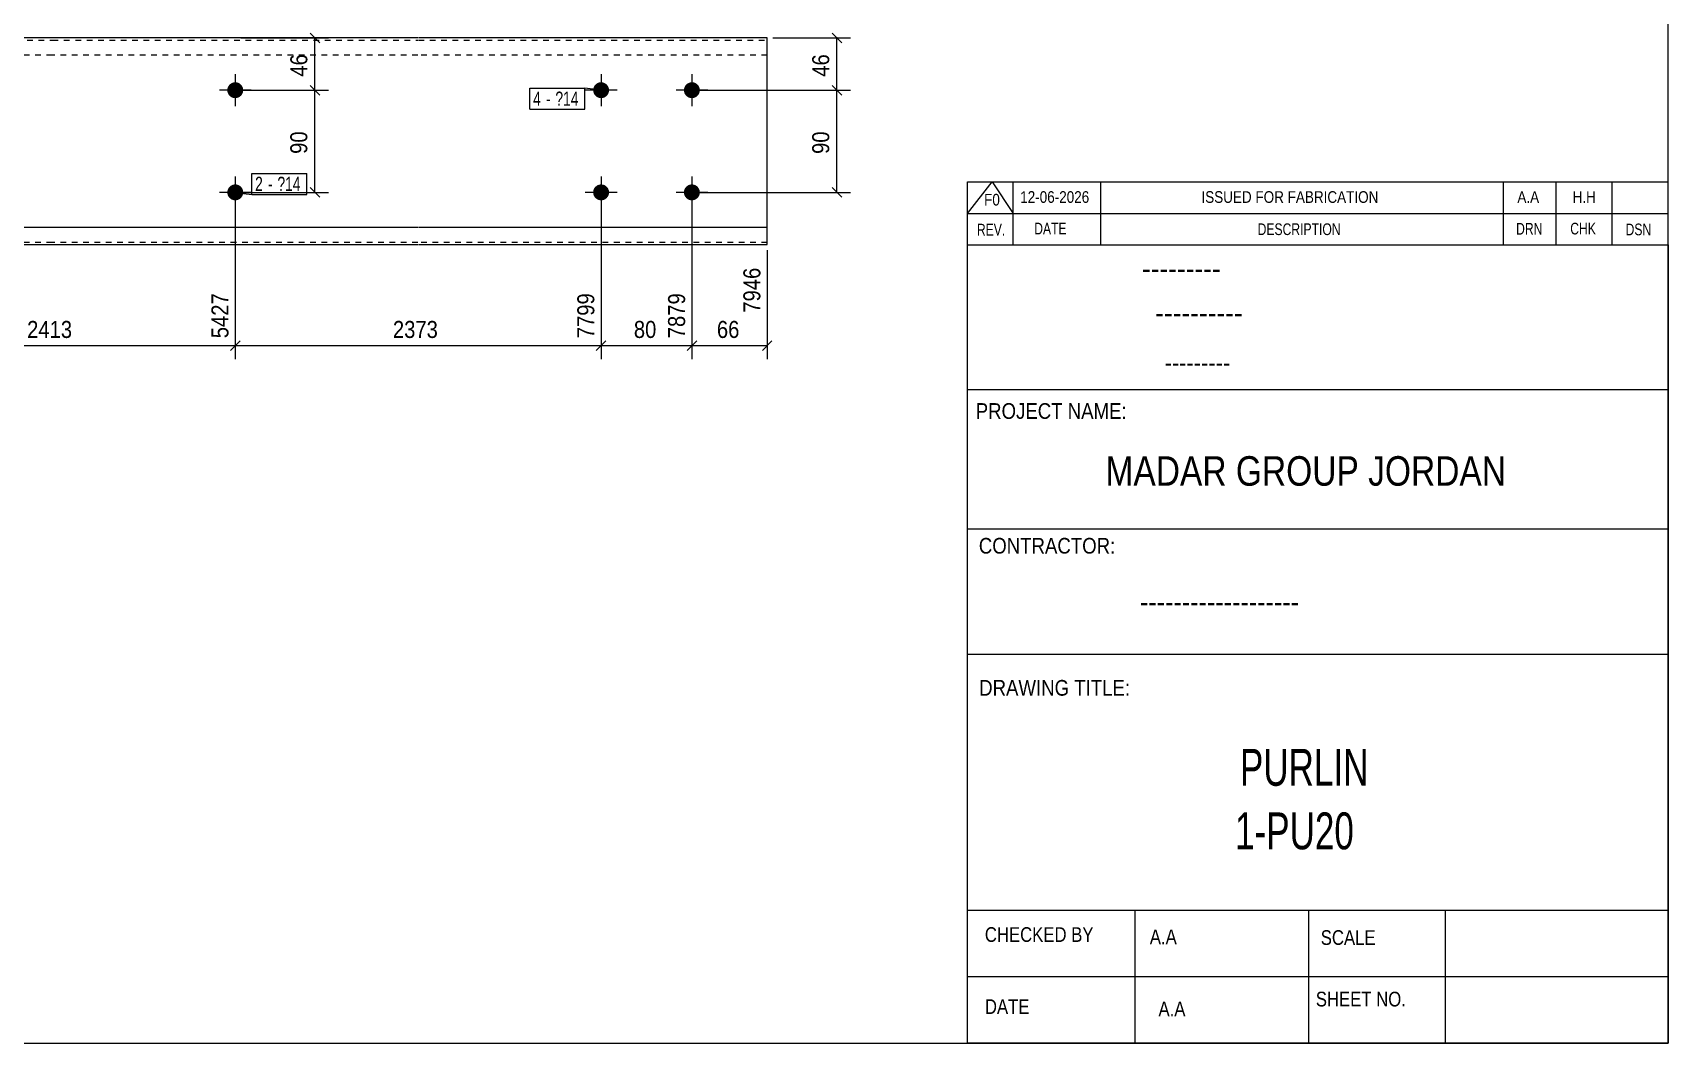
# Model space of a CAD drawing. Header units: millimetres. Extents: x 2 to 579, y 1 to 405.
# Drawn here: x 290.7 to 579, y 5 to 183 of the extents above; entities that cross this region are included whole.
import ezdxf

# ---------------------------------------------------------------- set-up
doc = ezdxf.new("R2010")
doc.units = ezdxf.units.MM
doc.linetypes.add('XKITLINE00', pattern=[0])
doc.linetypes.add('XKITLINE01', pattern=[4, 1, -1, 1, -1])
for name, color, linetype, lineweight in [('Bolt', 3, 'Continuous', 0), ('BoltMark', 7, 'Continuous', 0), ('Dimensions', 7, 'Continuous', 0), ('DrawingSheet', 5, 'Continuous', 0), ('OtherObjectType', 7, 'Continuous', 0), ('Part', 2, 'Continuous', 0)]:
    doc.layers.add(name, color=color, linetype=linetype, lineweight=lineweight)
doc.styles.add('@ARIAL_UNICODE_MS_BOLD', font='ARIAL.TTF')
doc.styles.add('ARIAL', font='ARIAL.TTF')
doc.styles.add('ARIAL_NARROW', font='ARIALN.TTF')
doc.styles.add('COMIC_SANS_MS_BOLD', font='COMICBD.TTF')
doc.styles.add('SWIS721_EX_BT', font='ARIAL.TTF')
doc.styles.add('SWISSE', font='ARIAL.TTF')

# ---------------------------------------------------------------- blocks, each defined once
blk = doc.blocks.new('*A1')
at = {"layer": 'Bolt'}
for points in [[(327.8, 172.88), (327.8, 172.84), (327.8, 172.81), (327.79, 172.77), (327.79, 172.74), (327.79, 172.7), (327.78, 172.67), (327.77, 172.64), (327.77, 172.6), (327.76, 172.57), (327.75, 172.54), (327.74, 172.5), (327.73, 172.47), (327.72, 172.44), (327.71, 172.41), (327.69, 172.37), (327.68, 172.34), (327.67, 172.31), (327.65, 172.28), (327.64, 172.25), (327.62, 172.22), (327.6, 172.19), (327.58, 172.16), (327.56, 172.13), (327.54, 172.1), (327.52, 172.08), (327.5, 172.05), (327.48, 172.02), (327.46, 172), (327.44, 171.97), (327.41, 171.94), (327.39, 171.92), (327.37, 171.9), (327.34, 171.87), (327.31, 171.85), (327.29, 171.83), (327.26, 171.81), (327.23, 171.79), (327.21, 171.77), (327.18, 171.75), (327.15, 171.73), (327.12, 171.71), (327.09, 171.69), (327.06, 171.68), (327.03, 171.66), (327, 171.64), (326.97, 171.63), (326.94, 171.62), (326.9, 171.6), (326.87, 171.59), (326.84, 171.58), (326.81, 171.57), (326.77, 171.56), (326.74, 171.55), (326.71, 171.54), (326.67, 171.54), (326.64, 171.53), (326.61, 171.53), (326.57, 171.52), (326.54, 171.52), (326.5, 171.51), (326.47, 171.51), (326.43, 171.51), (326.4, 171.51), (326.37, 171.51), (326.33, 171.51), (326.3, 171.51), (326.26, 171.52), (326.23, 171.52), (326.19, 171.53), (326.16, 171.53), (326.13, 171.54), (326.09, 171.54), (326.06, 171.55), (326.03, 171.56), (325.99, 171.57), (325.96, 171.58), (325.93, 171.59), (325.9, 171.6), (325.86, 171.62), (325.83, 171.63), (325.8, 171.64), (325.77, 171.66), (325.74, 171.68), (325.71, 171.69), (325.68, 171.71), (325.65, 171.73), (325.62, 171.75), (325.59, 171.77), (325.57, 171.79), (325.54, 171.81), (325.51, 171.83), (325.49, 171.85), (325.46, 171.87), (325.44, 171.9), (325.41, 171.92), (325.39, 171.94), (325.36, 171.97), (325.34, 172), (325.32, 172.02), (325.3, 172.05), (325.28, 172.08), (325.26, 172.1), (325.24, 172.13), (325.22, 172.16), (325.2, 172.19), (325.18, 172.22), (325.17, 172.25), (325.15, 172.28), (325.13, 172.31), (325.12, 172.34), (325.11, 172.37), (325.09, 172.41), (325.08, 172.44), (325.07, 172.47), (325.06, 172.5), (325.05, 172.54), (325.04, 172.57), (325.03, 172.6), (325.03, 172.64), (325.02, 172.67), (325.02, 172.7), (325.01, 172.74), (325.01, 172.77), (325, 172.81), (325, 172.84), (325, 172.88), (325, 172.91), (325, 172.94), (325, 172.98), (325, 173.01), (325.01, 173.05), (325.01, 173.08), (325.02, 173.12), (325.02, 173.15), (325.03, 173.18), (325.03, 173.22), (325.04, 173.25), (325.05, 173.28), (325.06, 173.32), (325.07, 173.35), (325.08, 173.38), (325.09, 173.41), (325.11, 173.45), (325.12, 173.48), (325.13, 173.51), (325.15, 173.54), (325.17, 173.57), (325.18, 173.6), (325.2, 173.63), (325.22, 173.66), (325.24, 173.69), (325.26, 173.72), (325.28, 173.74), (325.3, 173.77), (325.32, 173.8), (325.34, 173.82), (325.36, 173.85), (325.39, 173.88), (325.41, 173.9), (325.44, 173.92), (325.46, 173.95), (325.49, 173.97), (325.51, 173.99), (325.54, 174.01), (325.57, 174.03), (325.59, 174.05), (325.62, 174.07), (325.65, 174.09), (325.68, 174.11), (325.71, 174.13), (325.74, 174.15), (325.77, 174.16), (325.8, 174.18), (325.83, 174.19), (325.86, 174.2), (325.9, 174.22), (325.93, 174.23), (325.96, 174.24), (325.99, 174.25), (326.03, 174.26), (326.06, 174.27), (326.09, 174.28), (326.13, 174.28), (326.16, 174.29), (326.19, 174.3), (326.23, 174.3), (326.26, 174.3), (326.3, 174.31), (326.33, 174.31), (326.37, 174.31), (326.4, 174.31), (326.43, 174.31), (326.47, 174.31), (326.5, 174.31), (326.54, 174.3), (326.57, 174.3), (326.61, 174.3), (326.64, 174.29), (326.67, 174.28), (326.71, 174.28), (326.74, 174.27), (326.77, 174.26), (326.81, 174.25), (326.84, 174.24), (326.87, 174.23), (326.9, 174.22), (326.94, 174.2), (326.97, 174.19), (327, 174.18), (327.03, 174.16), (327.06, 174.15), (327.09, 174.13), (327.12, 174.11), (327.15, 174.09), (327.18, 174.07), (327.21, 174.05), (327.23, 174.03), (327.26, 174.01), (327.29, 173.99), (327.31, 173.97), (327.34, 173.95), (327.37, 173.92), (327.39, 173.9), (327.41, 173.88), (327.44, 173.85), (327.46, 173.82), (327.48, 173.8), (327.5, 173.77), (327.52, 173.74), (327.54, 173.72), (327.56, 173.69), (327.58, 173.66), (327.6, 173.63), (327.62, 173.6), (327.64, 173.57), (327.65, 173.54), (327.67, 173.51), (327.68, 173.48), (327.69, 173.45), (327.71, 173.41), (327.72, 173.38), (327.73, 173.35), (327.74, 173.32), (327.75, 173.28), (327.76, 173.25), (327.77, 173.22), (327.77, 173.18), (327.78, 173.15), (327.79, 173.12), (327.79, 173.08), (327.79, 173.05), (327.8, 173.01), (327.8, 172.98), (327.8, 172.94), (327.8, 172.91)], [(327.8, 154.88), (327.8, 154.84), (327.8, 154.81), (327.79, 154.77), (327.79, 154.74), (327.79, 154.7), (327.78, 154.67), (327.77, 154.64), (327.77, 154.6), (327.76, 154.57), (327.75, 154.54), (327.74, 154.5), (327.73, 154.47), (327.72, 154.44), (327.71, 154.41), (327.69, 154.37), (327.68, 154.34), (327.67, 154.31), (327.65, 154.28), (327.64, 154.25), (327.62, 154.22), (327.6, 154.19), (327.58, 154.16), (327.56, 154.13), (327.54, 154.1), (327.52, 154.08), (327.5, 154.05), (327.48, 154.02), (327.46, 154), (327.44, 153.97), (327.41, 153.94), (327.39, 153.92), (327.37, 153.9), (327.34, 153.87), (327.31, 153.85), (327.29, 153.83), (327.26, 153.81), (327.23, 153.79), (327.21, 153.77), (327.18, 153.75), (327.15, 153.73), (327.12, 153.71), (327.09, 153.69), (327.06, 153.68), (327.03, 153.66), (327, 153.64), (326.97, 153.63), (326.94, 153.62), (326.9, 153.6), (326.87, 153.59), (326.84, 153.58), (326.81, 153.57), (326.77, 153.56), (326.74, 153.55), (326.71, 153.54), (326.67, 153.54), (326.64, 153.53), (326.61, 153.53), (326.57, 153.52), (326.54, 153.52), (326.5, 153.51), (326.47, 153.51), (326.43, 153.51), (326.4, 153.51), (326.37, 153.51), (326.33, 153.51), (326.3, 153.51), (326.26, 153.52), (326.23, 153.52), (326.19, 153.53), (326.16, 153.53), (326.13, 153.54), (326.09, 153.54), (326.06, 153.55), (326.03, 153.56), (325.99, 153.57), (325.96, 153.58), (325.93, 153.59), (325.9, 153.6), (325.86, 153.62), (325.83, 153.63), (325.8, 153.64), (325.77, 153.66), (325.74, 153.68), (325.71, 153.69), (325.68, 153.71), (325.65, 153.73), (325.62, 153.75), (325.59, 153.77), (325.57, 153.79), (325.54, 153.81), (325.51, 153.83), (325.49, 153.85), (325.46, 153.87), (325.44, 153.9), (325.41, 153.92), (325.39, 153.94), (325.36, 153.97), (325.34, 154), (325.32, 154.02), (325.3, 154.05), (325.28, 154.08), (325.26, 154.1), (325.24, 154.13), (325.22, 154.16), (325.2, 154.19), (325.18, 154.22), (325.17, 154.25), (325.15, 154.28), (325.13, 154.31), (325.12, 154.34), (325.11, 154.37), (325.09, 154.41), (325.08, 154.44), (325.07, 154.47), (325.06, 154.5), (325.05, 154.54), (325.04, 154.57), (325.03, 154.6), (325.03, 154.64), (325.02, 154.67), (325.02, 154.7), (325.01, 154.74), (325.01, 154.77), (325, 154.81), (325, 154.84), (325, 154.88), (325, 154.91), (325, 154.94), (325, 154.98), (325, 155.01), (325.01, 155.05), (325.01, 155.08), (325.02, 155.12), (325.02, 155.15), (325.03, 155.18), (325.03, 155.22), (325.04, 155.25), (325.05, 155.28), (325.06, 155.32), (325.07, 155.35), (325.08, 155.38), (325.09, 155.41), (325.11, 155.45), (325.12, 155.48), (325.13, 155.51), (325.15, 155.54), (325.17, 155.57), (325.18, 155.6), (325.2, 155.63), (325.22, 155.66), (325.24, 155.69), (325.26, 155.72), (325.28, 155.74), (325.3, 155.77), (325.32, 155.8), (325.34, 155.82), (325.36, 155.85), (325.39, 155.88), (325.41, 155.9), (325.44, 155.92), (325.46, 155.95), (325.49, 155.97), (325.51, 155.99), (325.54, 156.01), (325.57, 156.03), (325.59, 156.05), (325.62, 156.07), (325.65, 156.09), (325.68, 156.11), (325.71, 156.13), (325.74, 156.15), (325.77, 156.16), (325.8, 156.18), (325.83, 156.19), (325.86, 156.2), (325.9, 156.22), (325.93, 156.23), (325.96, 156.24), (325.99, 156.25), (326.03, 156.26), (326.06, 156.27), (326.09, 156.28), (326.13, 156.28), (326.16, 156.29), (326.19, 156.3), (326.23, 156.3), (326.26, 156.3), (326.3, 156.31), (326.33, 156.31), (326.37, 156.31), (326.4, 156.31), (326.43, 156.31), (326.47, 156.31), (326.5, 156.31), (326.54, 156.3), (326.57, 156.3), (326.61, 156.3), (326.64, 156.29), (326.67, 156.28), (326.71, 156.28), (326.74, 156.27), (326.77, 156.26), (326.81, 156.25), (326.84, 156.24), (326.87, 156.23), (326.9, 156.22), (326.94, 156.2), (326.97, 156.19), (327, 156.18), (327.03, 156.16), (327.06, 156.15), (327.09, 156.13), (327.12, 156.11), (327.15, 156.09), (327.18, 156.07), (327.21, 156.05), (327.23, 156.03), (327.26, 156.01), (327.29, 155.99), (327.31, 155.97), (327.34, 155.95), (327.37, 155.92), (327.39, 155.9), (327.41, 155.88), (327.44, 155.85), (327.46, 155.82), (327.48, 155.8), (327.5, 155.77), (327.52, 155.74), (327.54, 155.72), (327.56, 155.69), (327.58, 155.66), (327.6, 155.63), (327.62, 155.6), (327.64, 155.57), (327.65, 155.54), (327.67, 155.51), (327.68, 155.48), (327.69, 155.45), (327.71, 155.41), (327.72, 155.38), (327.73, 155.35), (327.74, 155.32), (327.75, 155.28), (327.76, 155.25), (327.77, 155.22), (327.77, 155.18), (327.78, 155.15), (327.79, 155.12), (327.79, 155.08), (327.79, 155.05), (327.8, 155.01), (327.8, 154.98), (327.8, 154.94), (327.8, 154.91)]]:
    blk.add_hatch(color=3, dxfattribs=at).paths.add_polyline_path(points, flags=17)
at = {"layer": 'Bolt', "color": 3, "linetype": 'XKITLINE00', "lineweight": 0}
for p, q in [((326.4, 175.71), (326.4, 170.11)), ((329.2, 172.91), (323.6, 172.91)), ((326.4, 157.71), (326.4, 152.11)), ((329.2, 154.91), (323.6, 154.91))]:
    blk.add_line(p, q, dxfattribs=at)
blk = doc.blocks.new('*A3')
at = {"layer": 'Bolt'}
for points in [[(392.29, 172.88), (392.29, 172.84), (392.28, 172.81), (392.28, 172.77), (392.28, 172.74), (392.27, 172.7), (392.27, 172.67), (392.26, 172.64), (392.25, 172.6), (392.25, 172.57), (392.24, 172.54), (392.23, 172.5), (392.22, 172.47), (392.21, 172.44), (392.19, 172.41), (392.18, 172.37), (392.17, 172.34), (392.15, 172.31), (392.14, 172.28), (392.12, 172.25), (392.11, 172.22), (392.09, 172.19), (392.07, 172.16), (392.05, 172.13), (392.03, 172.1), (392.01, 172.08), (391.99, 172.05), (391.97, 172.02), (391.95, 172), (391.93, 171.97), (391.9, 171.94), (391.88, 171.92), (391.85, 171.9), (391.83, 171.87), (391.8, 171.85), (391.78, 171.83), (391.75, 171.81), (391.72, 171.79), (391.69, 171.77), (391.67, 171.75), (391.64, 171.73), (391.61, 171.71), (391.58, 171.69), (391.55, 171.68), (391.52, 171.66), (391.49, 171.64), (391.46, 171.63), (391.42, 171.62), (391.39, 171.6), (391.36, 171.59), (391.33, 171.58), (391.29, 171.57), (391.26, 171.56), (391.23, 171.55), (391.19, 171.54), (391.16, 171.54), (391.13, 171.53), (391.09, 171.53), (391.06, 171.52), (391.03, 171.52), (390.99, 171.51), (390.96, 171.51), (390.92, 171.51), (390.89, 171.51), (390.85, 171.51), (390.82, 171.51), (390.79, 171.51), (390.75, 171.52), (390.72, 171.52), (390.68, 171.53), (390.65, 171.53), (390.62, 171.54), (390.58, 171.54), (390.55, 171.55), (390.51, 171.56), (390.48, 171.57), (390.45, 171.58), (390.42, 171.59), (390.38, 171.6), (390.35, 171.62), (390.32, 171.63), (390.29, 171.64), (390.26, 171.66), (390.23, 171.68), (390.2, 171.69), (390.17, 171.71), (390.14, 171.73), (390.11, 171.75), (390.08, 171.77), (390.05, 171.79), (390.03, 171.81), (390, 171.83), (389.97, 171.85), (389.95, 171.87), (389.92, 171.9), (389.9, 171.92), (389.87, 171.94), (389.85, 171.97), (389.83, 172), (389.81, 172.02), (389.78, 172.05), (389.76, 172.08), (389.74, 172.1), (389.72, 172.13), (389.71, 172.16), (389.69, 172.19), (389.67, 172.22), (389.65, 172.25), (389.64, 172.28), (389.62, 172.31), (389.61, 172.34), (389.59, 172.37), (389.58, 172.41), (389.57, 172.44), (389.56, 172.47), (389.55, 172.5), (389.54, 172.54), (389.53, 172.57), (389.52, 172.6), (389.52, 172.64), (389.51, 172.67), (389.5, 172.7), (389.5, 172.74), (389.49, 172.77), (389.49, 172.81), (389.49, 172.84), (389.49, 172.88), (389.49, 172.91), (389.49, 172.94), (389.49, 172.98), (389.49, 173.01), (389.49, 173.05), (389.5, 173.08), (389.5, 173.12), (389.51, 173.15), (389.52, 173.18), (389.52, 173.22), (389.53, 173.25), (389.54, 173.28), (389.55, 173.32), (389.56, 173.35), (389.57, 173.38), (389.58, 173.41), (389.59, 173.45), (389.61, 173.48), (389.62, 173.51), (389.64, 173.54), (389.65, 173.57), (389.67, 173.6), (389.69, 173.63), (389.71, 173.66), (389.72, 173.69), (389.74, 173.72), (389.76, 173.74), (389.78, 173.77), (389.81, 173.8), (389.83, 173.82), (389.85, 173.85), (389.87, 173.88), (389.9, 173.9), (389.92, 173.92), (389.95, 173.95), (389.97, 173.97), (390, 173.99), (390.03, 174.01), (390.05, 174.03), (390.08, 174.05), (390.11, 174.07), (390.14, 174.09), (390.17, 174.11), (390.2, 174.13), (390.23, 174.14), (390.26, 174.16), (390.29, 174.18), (390.32, 174.19), (390.35, 174.2), (390.38, 174.22), (390.42, 174.23), (390.45, 174.24), (390.48, 174.25), (390.51, 174.26), (390.55, 174.27), (390.58, 174.28), (390.62, 174.28), (390.65, 174.29), (390.68, 174.29), (390.72, 174.3), (390.75, 174.3), (390.79, 174.31), (390.82, 174.31), (390.85, 174.31), (390.89, 174.31), (390.92, 174.31), (390.96, 174.31), (390.99, 174.31), (391.03, 174.3), (391.06, 174.3), (391.09, 174.29), (391.13, 174.29), (391.16, 174.28), (391.19, 174.28), (391.23, 174.27), (391.26, 174.26), (391.29, 174.25), (391.33, 174.24), (391.36, 174.23), (391.39, 174.22), (391.42, 174.2), (391.46, 174.19), (391.49, 174.18), (391.52, 174.16), (391.55, 174.14), (391.58, 174.13), (391.61, 174.11), (391.64, 174.09), (391.67, 174.07), (391.69, 174.05), (391.72, 174.03), (391.75, 174.01), (391.78, 173.99), (391.8, 173.97), (391.83, 173.95), (391.85, 173.92), (391.88, 173.9), (391.9, 173.88), (391.93, 173.85), (391.95, 173.82), (391.97, 173.8), (391.99, 173.77), (392.01, 173.74), (392.03, 173.72), (392.05, 173.69), (392.07, 173.66), (392.09, 173.63), (392.11, 173.6), (392.12, 173.57), (392.14, 173.54), (392.15, 173.51), (392.17, 173.48), (392.18, 173.45), (392.19, 173.41), (392.21, 173.38), (392.22, 173.35), (392.23, 173.32), (392.24, 173.28), (392.25, 173.25), (392.25, 173.22), (392.26, 173.18), (392.27, 173.15), (392.27, 173.12), (392.28, 173.08), (392.28, 173.05), (392.28, 173.01), (392.29, 172.98), (392.29, 172.94), (392.29, 172.91)], [(408.29, 172.88), (408.29, 172.84), (408.28, 172.81), (408.28, 172.77), (408.28, 172.74), (408.27, 172.7), (408.27, 172.67), (408.26, 172.64), (408.25, 172.6), (408.25, 172.57), (408.24, 172.54), (408.23, 172.5), (408.22, 172.47), (408.21, 172.44), (408.19, 172.41), (408.18, 172.37), (408.17, 172.34), (408.15, 172.31), (408.14, 172.28), (408.12, 172.25), (408.11, 172.22), (408.09, 172.19), (408.07, 172.16), (408.05, 172.13), (408.03, 172.1), (408.01, 172.08), (407.99, 172.05), (407.97, 172.02), (407.95, 172), (407.93, 171.97), (407.9, 171.94), (407.88, 171.92), (407.85, 171.9), (407.83, 171.87), (407.8, 171.85), (407.78, 171.83), (407.75, 171.81), (407.72, 171.79), (407.69, 171.77), (407.67, 171.75), (407.64, 171.73), (407.61, 171.71), (407.58, 171.69), (407.55, 171.68), (407.52, 171.66), (407.49, 171.64), (407.46, 171.63), (407.42, 171.62), (407.39, 171.6), (407.36, 171.59), (407.33, 171.58), (407.29, 171.57), (407.26, 171.56), (407.23, 171.55), (407.19, 171.54), (407.16, 171.54), (407.13, 171.53), (407.09, 171.53), (407.06, 171.52), (407.03, 171.52), (406.99, 171.51), (406.96, 171.51), (406.92, 171.51), (406.89, 171.51), (406.85, 171.51), (406.82, 171.51), (406.79, 171.51), (406.75, 171.52), (406.72, 171.52), (406.68, 171.53), (406.65, 171.53), (406.62, 171.54), (406.58, 171.54), (406.55, 171.55), (406.51, 171.56), (406.48, 171.57), (406.45, 171.58), (406.42, 171.59), (406.38, 171.6), (406.35, 171.62), (406.32, 171.63), (406.29, 171.64), (406.26, 171.66), (406.23, 171.68), (406.2, 171.69), (406.17, 171.71), (406.14, 171.73), (406.11, 171.75), (406.08, 171.77), (406.05, 171.79), (406.03, 171.81), (406, 171.83), (405.97, 171.85), (405.95, 171.87), (405.92, 171.9), (405.9, 171.92), (405.87, 171.94), (405.85, 171.97), (405.83, 172), (405.81, 172.02), (405.78, 172.05), (405.76, 172.08), (405.74, 172.1), (405.72, 172.13), (405.71, 172.16), (405.69, 172.19), (405.67, 172.22), (405.65, 172.25), (405.64, 172.28), (405.62, 172.31), (405.61, 172.34), (405.59, 172.37), (405.58, 172.41), (405.57, 172.44), (405.56, 172.47), (405.55, 172.5), (405.54, 172.54), (405.53, 172.57), (405.52, 172.6), (405.52, 172.64), (405.51, 172.67), (405.5, 172.7), (405.5, 172.74), (405.49, 172.77), (405.49, 172.81), (405.49, 172.84), (405.49, 172.88), (405.49, 172.91), (405.49, 172.94), (405.49, 172.98), (405.49, 173.01), (405.49, 173.05), (405.5, 173.08), (405.5, 173.12), (405.51, 173.15), (405.52, 173.18), (405.52, 173.22), (405.53, 173.25), (405.54, 173.28), (405.55, 173.32), (405.56, 173.35), (405.57, 173.38), (405.58, 173.41), (405.59, 173.45), (405.61, 173.48), (405.62, 173.51), (405.64, 173.54), (405.65, 173.57), (405.67, 173.6), (405.69, 173.63), (405.71, 173.66), (405.72, 173.69), (405.74, 173.72), (405.76, 173.74), (405.78, 173.77), (405.81, 173.8), (405.83, 173.82), (405.85, 173.85), (405.87, 173.88), (405.9, 173.9), (405.92, 173.92), (405.95, 173.95), (405.97, 173.97), (406, 173.99), (406.03, 174.01), (406.05, 174.03), (406.08, 174.05), (406.11, 174.07), (406.14, 174.09), (406.17, 174.11), (406.2, 174.13), (406.23, 174.14), (406.26, 174.16), (406.29, 174.18), (406.32, 174.19), (406.35, 174.2), (406.38, 174.22), (406.42, 174.23), (406.45, 174.24), (406.48, 174.25), (406.51, 174.26), (406.55, 174.27), (406.58, 174.28), (406.62, 174.28), (406.65, 174.29), (406.68, 174.29), (406.72, 174.3), (406.75, 174.3), (406.79, 174.31), (406.82, 174.31), (406.85, 174.31), (406.89, 174.31), (406.92, 174.31), (406.96, 174.31), (406.99, 174.31), (407.03, 174.3), (407.06, 174.3), (407.09, 174.29), (407.13, 174.29), (407.16, 174.28), (407.19, 174.28), (407.23, 174.27), (407.26, 174.26), (407.29, 174.25), (407.33, 174.24), (407.36, 174.23), (407.39, 174.22), (407.42, 174.2), (407.46, 174.19), (407.49, 174.18), (407.52, 174.16), (407.55, 174.14), (407.58, 174.13), (407.61, 174.11), (407.64, 174.09), (407.67, 174.07), (407.69, 174.05), (407.72, 174.03), (407.75, 174.01), (407.78, 173.99), (407.8, 173.97), (407.83, 173.95), (407.85, 173.92), (407.88, 173.9), (407.9, 173.88), (407.93, 173.85), (407.95, 173.82), (407.97, 173.8), (407.99, 173.77), (408.01, 173.74), (408.03, 173.72), (408.05, 173.69), (408.07, 173.66), (408.09, 173.63), (408.11, 173.6), (408.12, 173.57), (408.14, 173.54), (408.15, 173.51), (408.17, 173.48), (408.18, 173.45), (408.19, 173.41), (408.21, 173.38), (408.22, 173.35), (408.23, 173.32), (408.24, 173.28), (408.25, 173.25), (408.25, 173.22), (408.26, 173.18), (408.27, 173.15), (408.27, 173.12), (408.28, 173.08), (408.28, 173.05), (408.28, 173.01), (408.29, 172.98), (408.29, 172.94), (408.29, 172.91)], [(392.29, 154.88), (392.29, 154.84), (392.28, 154.81), (392.28, 154.77), (392.28, 154.74), (392.27, 154.7), (392.27, 154.67), (392.26, 154.64), (392.25, 154.6), (392.25, 154.57), (392.24, 154.54), (392.23, 154.5), (392.22, 154.47), (392.21, 154.44), (392.19, 154.41), (392.18, 154.37), (392.17, 154.34), (392.15, 154.31), (392.14, 154.28), (392.12, 154.25), (392.11, 154.22), (392.09, 154.19), (392.07, 154.16), (392.05, 154.13), (392.03, 154.1), (392.01, 154.08), (391.99, 154.05), (391.97, 154.02), (391.95, 154), (391.93, 153.97), (391.9, 153.94), (391.88, 153.92), (391.85, 153.9), (391.83, 153.87), (391.8, 153.85), (391.78, 153.83), (391.75, 153.81), (391.72, 153.79), (391.69, 153.77), (391.67, 153.75), (391.64, 153.73), (391.61, 153.71), (391.58, 153.69), (391.55, 153.68), (391.52, 153.66), (391.49, 153.64), (391.46, 153.63), (391.42, 153.62), (391.39, 153.6), (391.36, 153.59), (391.33, 153.58), (391.29, 153.57), (391.26, 153.56), (391.23, 153.55), (391.19, 153.54), (391.16, 153.54), (391.13, 153.53), (391.09, 153.53), (391.06, 153.52), (391.03, 153.52), (390.99, 153.51), (390.96, 153.51), (390.92, 153.51), (390.89, 153.51), (390.85, 153.51), (390.82, 153.51), (390.79, 153.51), (390.75, 153.52), (390.72, 153.52), (390.68, 153.53), (390.65, 153.53), (390.62, 153.54), (390.58, 153.54), (390.55, 153.55), (390.51, 153.56), (390.48, 153.57), (390.45, 153.58), (390.42, 153.59), (390.38, 153.6), (390.35, 153.62), (390.32, 153.63), (390.29, 153.64), (390.26, 153.66), (390.23, 153.68), (390.2, 153.69), (390.17, 153.71), (390.14, 153.73), (390.11, 153.75), (390.08, 153.77), (390.05, 153.79), (390.03, 153.81), (390, 153.83), (389.97, 153.85), (389.95, 153.87), (389.92, 153.9), (389.9, 153.92), (389.87, 153.94), (389.85, 153.97), (389.83, 154), (389.81, 154.02), (389.78, 154.05), (389.76, 154.08), (389.74, 154.1), (389.72, 154.13), (389.71, 154.16), (389.69, 154.19), (389.67, 154.22), (389.65, 154.25), (389.64, 154.28), (389.62, 154.31), (389.61, 154.34), (389.59, 154.37), (389.58, 154.41), (389.57, 154.44), (389.56, 154.47), (389.55, 154.5), (389.54, 154.54), (389.53, 154.57), (389.52, 154.6), (389.52, 154.64), (389.51, 154.67), (389.5, 154.7), (389.5, 154.74), (389.49, 154.77), (389.49, 154.81), (389.49, 154.84), (389.49, 154.88), (389.49, 154.91), (389.49, 154.94), (389.49, 154.98), (389.49, 155.01), (389.49, 155.05), (389.5, 155.08), (389.5, 155.12), (389.51, 155.15), (389.52, 155.18), (389.52, 155.22), (389.53, 155.25), (389.54, 155.28), (389.55, 155.32), (389.56, 155.35), (389.57, 155.38), (389.58, 155.41), (389.59, 155.45), (389.61, 155.48), (389.62, 155.51), (389.64, 155.54), (389.65, 155.57), (389.67, 155.6), (389.69, 155.63), (389.71, 155.66), (389.72, 155.69), (389.74, 155.72), (389.76, 155.74), (389.78, 155.77), (389.81, 155.8), (389.83, 155.82), (389.85, 155.85), (389.87, 155.88), (389.9, 155.9), (389.92, 155.92), (389.95, 155.95), (389.97, 155.97), (390, 155.99), (390.03, 156.01), (390.05, 156.03), (390.08, 156.05), (390.11, 156.07), (390.14, 156.09), (390.17, 156.11), (390.2, 156.13), (390.23, 156.14), (390.26, 156.16), (390.29, 156.18), (390.32, 156.19), (390.35, 156.2), (390.38, 156.22), (390.42, 156.23), (390.45, 156.24), (390.48, 156.25), (390.51, 156.26), (390.55, 156.27), (390.58, 156.28), (390.62, 156.28), (390.65, 156.29), (390.68, 156.29), (390.72, 156.3), (390.75, 156.3), (390.79, 156.31), (390.82, 156.31), (390.85, 156.31), (390.89, 156.31), (390.92, 156.31), (390.96, 156.31), (390.99, 156.31), (391.03, 156.3), (391.06, 156.3), (391.09, 156.29), (391.13, 156.29), (391.16, 156.28), (391.19, 156.28), (391.23, 156.27), (391.26, 156.26), (391.29, 156.25), (391.33, 156.24), (391.36, 156.23), (391.39, 156.22), (391.42, 156.2), (391.46, 156.19), (391.49, 156.18), (391.52, 156.16), (391.55, 156.14), (391.58, 156.13), (391.61, 156.11), (391.64, 156.09), (391.67, 156.07), (391.69, 156.05), (391.72, 156.03), (391.75, 156.01), (391.78, 155.99), (391.8, 155.97), (391.83, 155.95), (391.85, 155.92), (391.88, 155.9), (391.9, 155.88), (391.93, 155.85), (391.95, 155.82), (391.97, 155.8), (391.99, 155.77), (392.01, 155.74), (392.03, 155.72), (392.05, 155.69), (392.07, 155.66), (392.09, 155.63), (392.11, 155.6), (392.12, 155.57), (392.14, 155.54), (392.15, 155.51), (392.17, 155.48), (392.18, 155.45), (392.19, 155.41), (392.21, 155.38), (392.22, 155.35), (392.23, 155.32), (392.24, 155.28), (392.25, 155.25), (392.25, 155.22), (392.26, 155.18), (392.27, 155.15), (392.27, 155.12), (392.28, 155.08), (392.28, 155.05), (392.28, 155.01), (392.29, 154.98), (392.29, 154.94), (392.29, 154.91)], [(408.29, 154.88), (408.29, 154.84), (408.28, 154.81), (408.28, 154.77), (408.28, 154.74), (408.27, 154.7), (408.27, 154.67), (408.26, 154.64), (408.25, 154.6), (408.25, 154.57), (408.24, 154.54), (408.23, 154.5), (408.22, 154.47), (408.21, 154.44), (408.19, 154.41), (408.18, 154.37), (408.17, 154.34), (408.15, 154.31), (408.14, 154.28), (408.12, 154.25), (408.11, 154.22), (408.09, 154.19), (408.07, 154.16), (408.05, 154.13), (408.03, 154.1), (408.01, 154.08), (407.99, 154.05), (407.97, 154.02), (407.95, 154), (407.93, 153.97), (407.9, 153.94), (407.88, 153.92), (407.85, 153.9), (407.83, 153.87), (407.8, 153.85), (407.78, 153.83), (407.75, 153.81), (407.72, 153.79), (407.69, 153.77), (407.67, 153.75), (407.64, 153.73), (407.61, 153.71), (407.58, 153.69), (407.55, 153.68), (407.52, 153.66), (407.49, 153.64), (407.46, 153.63), (407.42, 153.62), (407.39, 153.6), (407.36, 153.59), (407.33, 153.58), (407.29, 153.57), (407.26, 153.56), (407.23, 153.55), (407.19, 153.54), (407.16, 153.54), (407.13, 153.53), (407.09, 153.53), (407.06, 153.52), (407.03, 153.52), (406.99, 153.51), (406.96, 153.51), (406.92, 153.51), (406.89, 153.51), (406.85, 153.51), (406.82, 153.51), (406.79, 153.51), (406.75, 153.52), (406.72, 153.52), (406.68, 153.53), (406.65, 153.53), (406.62, 153.54), (406.58, 153.54), (406.55, 153.55), (406.51, 153.56), (406.48, 153.57), (406.45, 153.58), (406.42, 153.59), (406.38, 153.6), (406.35, 153.62), (406.32, 153.63), (406.29, 153.64), (406.26, 153.66), (406.23, 153.68), (406.2, 153.69), (406.17, 153.71), (406.14, 153.73), (406.11, 153.75), (406.08, 153.77), (406.05, 153.79), (406.03, 153.81), (406, 153.83), (405.97, 153.85), (405.95, 153.87), (405.92, 153.9), (405.9, 153.92), (405.87, 153.94), (405.85, 153.97), (405.83, 154), (405.81, 154.02), (405.78, 154.05), (405.76, 154.08), (405.74, 154.1), (405.72, 154.13), (405.71, 154.16), (405.69, 154.19), (405.67, 154.22), (405.65, 154.25), (405.64, 154.28), (405.62, 154.31), (405.61, 154.34), (405.59, 154.37), (405.58, 154.41), (405.57, 154.44), (405.56, 154.47), (405.55, 154.5), (405.54, 154.54), (405.53, 154.57), (405.52, 154.6), (405.52, 154.64), (405.51, 154.67), (405.5, 154.7), (405.5, 154.74), (405.49, 154.77), (405.49, 154.81), (405.49, 154.84), (405.49, 154.88), (405.49, 154.91), (405.49, 154.94), (405.49, 154.98), (405.49, 155.01), (405.49, 155.05), (405.5, 155.08), (405.5, 155.12), (405.51, 155.15), (405.52, 155.18), (405.52, 155.22), (405.53, 155.25), (405.54, 155.28), (405.55, 155.32), (405.56, 155.35), (405.57, 155.38), (405.58, 155.41), (405.59, 155.45), (405.61, 155.48), (405.62, 155.51), (405.64, 155.54), (405.65, 155.57), (405.67, 155.6), (405.69, 155.63), (405.71, 155.66), (405.72, 155.69), (405.74, 155.72), (405.76, 155.74), (405.78, 155.77), (405.81, 155.8), (405.83, 155.82), (405.85, 155.85), (405.87, 155.88), (405.9, 155.9), (405.92, 155.92), (405.95, 155.95), (405.97, 155.97), (406, 155.99), (406.03, 156.01), (406.05, 156.03), (406.08, 156.05), (406.11, 156.07), (406.14, 156.09), (406.17, 156.11), (406.2, 156.13), (406.23, 156.14), (406.26, 156.16), (406.29, 156.18), (406.32, 156.19), (406.35, 156.2), (406.38, 156.22), (406.42, 156.23), (406.45, 156.24), (406.48, 156.25), (406.51, 156.26), (406.55, 156.27), (406.58, 156.28), (406.62, 156.28), (406.65, 156.29), (406.68, 156.29), (406.72, 156.3), (406.75, 156.3), (406.79, 156.31), (406.82, 156.31), (406.85, 156.31), (406.89, 156.31), (406.92, 156.31), (406.96, 156.31), (406.99, 156.31), (407.03, 156.3), (407.06, 156.3), (407.09, 156.29), (407.13, 156.29), (407.16, 156.28), (407.19, 156.28), (407.23, 156.27), (407.26, 156.26), (407.29, 156.25), (407.33, 156.24), (407.36, 156.23), (407.39, 156.22), (407.42, 156.2), (407.46, 156.19), (407.49, 156.18), (407.52, 156.16), (407.55, 156.14), (407.58, 156.13), (407.61, 156.11), (407.64, 156.09), (407.67, 156.07), (407.69, 156.05), (407.72, 156.03), (407.75, 156.01), (407.78, 155.99), (407.8, 155.97), (407.83, 155.95), (407.85, 155.92), (407.88, 155.9), (407.9, 155.88), (407.93, 155.85), (407.95, 155.82), (407.97, 155.8), (407.99, 155.77), (408.01, 155.74), (408.03, 155.72), (408.05, 155.69), (408.07, 155.66), (408.09, 155.63), (408.11, 155.6), (408.12, 155.57), (408.14, 155.54), (408.15, 155.51), (408.17, 155.48), (408.18, 155.45), (408.19, 155.41), (408.21, 155.38), (408.22, 155.35), (408.23, 155.32), (408.24, 155.28), (408.25, 155.25), (408.25, 155.22), (408.26, 155.18), (408.27, 155.15), (408.27, 155.12), (408.28, 155.08), (408.28, 155.05), (408.28, 155.01), (408.29, 154.98), (408.29, 154.94), (408.29, 154.91)]]:
    blk.add_hatch(color=3, dxfattribs=at).paths.add_polyline_path(points, flags=17)
at = {"layer": 'Bolt', "color": 3, "linetype": 'XKITLINE00', "lineweight": 0}
for p, q in [((390.89, 175.71), (390.89, 170.11)), ((406.89, 175.71), (406.89, 170.11)), ((393.69, 172.91), (388.09, 172.91)), ((409.69, 172.91), (404.09, 172.91)), ((390.89, 157.71), (390.89, 152.11)), ((406.89, 157.71), (406.89, 152.11)), ((393.69, 154.91), (388.09, 154.91)), ((409.69, 154.91), (404.09, 154.91))]:
    blk.add_line(p, q, dxfattribs=at)
blk = doc.blocks.new('*A6')
at = {"layer": 'Part', "color": 2, "linetype": 'XKITLINE00', "lineweight": 0}
for p, q in [((294.11, 182.11), (229.72, 182.11)), ((358.59, 182.11), (294.21, 182.11)), ((420.16, 182.11), (358.69, 182.11)), ((420.16, 145.71), (420.16, 182.11)), ((294.11, 148.71), (229.72, 148.71)), ((358.59, 148.71), (294.21, 148.71)), ((420.16, 148.71), (358.69, 148.71)), ((229.72, 145.71), (294.11, 145.71)), ((294.21, 145.71), (358.59, 145.71)), ((358.69, 145.71), (420.16, 145.71))]:
    blk.add_line(p, q, dxfattribs=at)
at = {"layer": 'Part', "color": 7, "linetype": 'XKITLINE01', "lineweight": 0}
for p, q in [((229.72, 181.75), (294.11, 181.75)), ((294.21, 181.75), (358.59, 181.75)), ((358.69, 181.75), (420.16, 181.75)), ((294.11, 179.11), (229.72, 179.11)), ((358.59, 179.11), (294.21, 179.11)), ((420.16, 179.11), (358.69, 179.11)), ((294.11, 146.07), (229.72, 146.07)), ((358.59, 146.07), (294.21, 146.07)), ((420.16, 146.07), (358.69, 146.07))]:
    blk.add_line(p, q, dxfattribs=at)
blk = doc.blocks.new('*A13')
at = {"layer": 'DrawingSheet', "color": 5, "linetype": 'XKITLINE00', "lineweight": 0}
for p, q in [((579, 5), (579, 405)), ((5, 5), (579, 5))]:
    blk.add_line(p, q, dxfattribs=at)
blk = doc.blocks.new('*A16')
at = {"layer": 'OtherObjectType', "color": 7, "linetype": 'XKITLINE00', "lineweight": 0}
for p, q in [((455.5, 156.76), (579, 156.76)), ((455.5, 151.21), (459.82, 156.76)), ((455.5, 151.21), (455.5, 156.76)), ((459.82, 156.76), (463.53, 151.21)), ((463.53, 151.21), (463.53, 156.76)), ((478.97, 151.21), (478.97, 156.76)), ((549.98, 151.21), (549.98, 156.76)), ((559.24, 151.21), (559.24, 156.76)), ((569.12, 151.21), (569.12, 156.76)), ((579, 151.21), (579, 156.76)), ((455.5, 151.21), (579, 151.21)), ((455.5, 145.65), (455.5, 151.21)), ((459.21, 151.21), (579, 151.21)), ((463.53, 145.65), (463.53, 151.21)), ((478.97, 145.65), (478.97, 151.21)), ((549.98, 145.65), (549.98, 151.21)), ((559.24, 145.65), (559.24, 151.21)), ((569.12, 145.65), (569.12, 151.21)), ((579, 145.65), (579, 151.21))]:
    blk.add_line(p, q, dxfattribs=at)
at = {"layer": 'OtherObjectType', "color": 7, "style": 'ARIAL_NARROW'}
for s, height, width, p in [('F0', 2.058, 1.008832, (458.4, 152.59)), ('12-06-2026', 2.058, 1.008832, (464.76, 153.06)), ('ISSUED FOR FABRICATION', 2.0583, 1.008832, (496.71, 153.06)), ('A.A', 2.058, 1.008832, (552.4, 153.06)), ('H.H', 2.058, 1.008832, (562.13, 153.06)), ('REV.', 2.058, 0.907949, (457.13, 147.31)), ('DATE', 2.058, 0.907949, (467.23, 147.5)), ('DESCRIPTION', 2.0583, 0.907949, (506.61, 147.39)), ('DRN', 2.058, 0.907949, (552.17, 147.47)), ('CHK', 2.058, 0.907949, (561.72, 147.5)), ('DSN', 2.058, 0.907949, (571.47, 147.35))]:
    blk.add_text(s, height=height, dxfattribs=dict(at, width=width)).set_placement(p)
blk = doc.blocks.new('*A18')
at = {"layer": 'OtherObjectType', "color": 2, "linetype": 'XKITLINE00', "lineweight": 0}
for p, q in [((455.5, 145.65), (579, 145.65)), ((455.5, 5), (455.5, 145.64)), ((578.98, 145.64), (579, 5)), ((579, 120.14), (455.5, 120.14)), ((455.5, 95.63), (579, 95.63)), ((579, 73.49), (455.5, 73.49)), ((579, 28.4), (455.5, 28.4)), ((484.94, 28.4), (484.94, 5)), ((515.62, 5), (515.62, 28.4)), ((539.75, 5), (539.75, 28.4)), ((579, 16.7), (455.5, 16.7)), ((579, 5), (455.5, 5))]:
    blk.add_line(p, q, dxfattribs=at)
at = {"layer": 'OtherObjectType', "color": 4, "style": '@ARIAL_UNICODE_MS_BOLD', "width": 0.85}
blk.add_text('---------', height=3.9, dxfattribs=at).set_placement((486.23, 139.59))
at = {"layer": 'OtherObjectType', "color": 7, "style": 'ARIAL', "width": 0.85}
for s, height, p in [('----------', 3.9, (488.56, 131.77)), ('---------', 3.25, (490.21, 123.31))]:
    blk.add_text(s, height=height, dxfattribs=at).set_placement(p)
at = {"layer": 'OtherObjectType', "color": 3, "width": 0.85}
for s, style, p in [('PROJECT NAME:', 'SWIS721_EX_BT', (456.92, 115.01)), ('CONTRACTOR:', 'SWISSE', (457.47, 91.27)), ('DRAWING TITLE:', 'SWIS721_EX_BT', (457.53, 66.24))]:
    blk.add_text(s, height=2.7618, dxfattribs=dict(at, style=style)).set_placement(p)
at = {"layer": 'OtherObjectType', "color": 7, "width": 0.85}
for s, height, p in [('MADAR GROUP JORDAN', 5.2, (479.79, 103.23)), ('CHECKED BY', 2.592, (458.53, 22.86)), ('A.A', 2.592, (487.61, 22.45)), ('SCALE', 2.592, (517.74, 22.33)), ('DATE', 2.592, (458.54, 10.16)), ('A.A', 2.592, (489.14, 9.76)), ('SHEET NO.', 2.592, (516.87, 11.49))]:
    blk.add_text(s, height=height, dxfattribs=at).set_placement(p)
at = {"layer": 'OtherObjectType', "color": 1}
for s, height, style, width, p in [('-------------------', 3.9, 'COMIC_SANS_MS_BOLD', 0.85, (485.87, 80.86)), ('PURLIN', 6.5, 'ARIAL', 0.68, (503.5, 50.37)), ('1-PU20', 6.5, 'ARIAL', 0.68, (502.64, 39.17))]:
    blk.add_text(s, height=height, dxfattribs=dict(at, style=style, width=width)).set_placement(p)
blk = doc.blocks.new('*A21')
at = {"layer": 'Dimensions', "color": 7, "linetype": 'XKITLINE00', "lineweight": 0}
for p, q in [((431.6, 173.76), (433.3, 172.06)), ((407.89, 172.91), (434.85, 172.91)), ((432.45, 154.91), (432.45, 172.91)), ((431.6, 155.76), (433.3, 154.06)), ((407.89, 154.91), (434.85, 154.91))]:
    blk.add_line(p, q, dxfattribs=at)
at = {"layer": 'Dimensions', "color": 3}
for p in [(432.45, 172.91), (432.45, 154.91)]:
    blk.add_point(p, dxfattribs=at)
at = {"layer": 'Dimensions', "color": 3, "style": 'ARIAL', "width": 0.85}
blk.add_text('90', height=3, rotation=90.0002, dxfattribs=at).set_placement((431.1, 161.68))
blk = doc.blocks.new('*A22')
at = {"layer": 'Dimensions', "color": 7, "linetype": 'XKITLINE00', "lineweight": 0}
for p, q in [((421.16, 182.11), (434.85, 182.11)), ((431.6, 182.96), (433.3, 181.26)), ((432.45, 172.91), (432.45, 182.11)), ((431.6, 173.76), (433.3, 172.06)), ((407.89, 172.91), (434.85, 172.91))]:
    blk.add_line(p, q, dxfattribs=at)
at = {"layer": 'Dimensions', "color": 3}
for p in [(432.45, 182.11), (432.45, 172.91)]:
    blk.add_point(p, dxfattribs=at)
at = {"layer": 'Dimensions', "color": 3, "style": 'ARIAL', "width": 0.85}
blk.add_text('46', height=3, rotation=90.0002, dxfattribs=at).set_placement((431.1, 175.28))
blk = doc.blocks.new('*A27')
at = {"layer": 'Dimensions', "color": 7, "linetype": 'XKITLINE00', "lineweight": 0}
for p, q in [((339.6, 173.76), (341.3, 172.06)), ((327.4, 172.91), (342.85, 172.91)), ((340.45, 154.91), (340.45, 172.91)), ((339.6, 155.76), (341.3, 154.06)), ((327.4, 154.91), (342.85, 154.91))]:
    blk.add_line(p, q, dxfattribs=at)
at = {"layer": 'Dimensions', "color": 3}
for p in [(340.45, 172.91), (340.45, 154.91)]:
    blk.add_point(p, dxfattribs=at)
at = {"layer": 'Dimensions', "color": 3, "style": 'ARIAL', "width": 0.85}
blk.add_text('90', height=3, rotation=90.0002, dxfattribs=at).set_placement((339.1, 161.69))
blk = doc.blocks.new('*A28')
at = {"layer": 'Dimensions', "color": 7, "linetype": 'XKITLINE00', "lineweight": 0}
for p, q in [((327.4, 182.11), (342.85, 182.11)), ((339.6, 182.96), (341.3, 181.26)), ((340.45, 172.91), (340.45, 182.11)), ((339.6, 173.76), (341.3, 172.06)), ((327.4, 172.91), (342.85, 172.91))]:
    blk.add_line(p, q, dxfattribs=at)
at = {"layer": 'Dimensions', "color": 3}
for p in [(340.45, 182.11), (340.45, 172.91)]:
    blk.add_point(p, dxfattribs=at)
at = {"layer": 'Dimensions', "color": 3, "style": 'ARIAL', "width": 0.85}
blk.add_text('46', height=3, rotation=90.0002, dxfattribs=at).set_placement((339.1, 175.29))
blk = doc.blocks.new('*A35')
at = {"layer": 'Dimensions', "color": 7, "linetype": 'XKITLINE00', "lineweight": 0}
for p, q in [((261.91, 153.91), (261.91, 125.51)), ((326.4, 153.91), (326.4, 125.51)), ((262.76, 128.76), (261.06, 127.06)), ((261.91, 127.91), (326.4, 127.91)), ((327.25, 128.76), (325.55, 127.06))]:
    blk.add_line(p, q, dxfattribs=at)
at = {"layer": 'Dimensions', "color": 3}
for p in [(261.91, 127.91), (326.4, 127.91)]:
    blk.add_point(p, dxfattribs=at)
at = {"layer": 'Dimensions', "color": 3, "style": 'ARIAL', "width": 0.85}
blk.add_text('5427', height=3, rotation=90.0002, dxfattribs=at).set_placement((325.2, 129.21))
blk.add_text('2413', height=3, dxfattribs=at).set_placement((289.71, 129.26))
blk = doc.blocks.new('*A36')
at = {"layer": 'Dimensions', "color": 7, "linetype": 'XKITLINE00', "lineweight": 0}
for p, q in [((326.4, 153.91), (326.4, 125.51)), ((390.89, 153.91), (390.89, 125.51)), ((327.25, 128.76), (325.55, 127.06)), ((326.4, 127.91), (390.89, 127.91)), ((391.74, 128.76), (390.04, 127.06))]:
    blk.add_line(p, q, dxfattribs=at)
at = {"layer": 'Dimensions', "color": 3}
for p in [(326.4, 127.91), (390.89, 127.91)]:
    blk.add_point(p, dxfattribs=at)
at = {"layer": 'Dimensions', "color": 3, "style": 'ARIAL', "width": 0.85}
blk.add_text('7799', height=3, rotation=90.0002, dxfattribs=at).set_placement((389.69, 129.21))
blk.add_text('2373', height=3, dxfattribs=at).set_placement((354.19, 129.26))
blk = doc.blocks.new('*A37')
at = {"layer": 'Dimensions', "color": 7, "linetype": 'XKITLINE00', "lineweight": 0}
for p, q in [((390.89, 153.91), (390.89, 125.51)), ((406.89, 153.91), (406.89, 125.51)), ((391.74, 128.76), (390.04, 127.06)), ((390.89, 127.91), (406.89, 127.91)), ((407.74, 128.76), (406.04, 127.06))]:
    blk.add_line(p, q, dxfattribs=at)
at = {"layer": 'Dimensions', "color": 3}
for p in [(390.89, 127.91), (406.89, 127.91)]:
    blk.add_point(p, dxfattribs=at)
at = {"layer": 'Dimensions', "color": 3, "style": 'ARIAL', "width": 0.85}
blk.add_text('7879', height=3, rotation=90.0002, dxfattribs=at).set_placement((405.69, 129.21))
blk.add_text('80', height=3, dxfattribs=at).set_placement((396.66, 129.26))
blk = doc.blocks.new('*A38')
at = {"layer": 'Dimensions', "color": 7, "linetype": 'XKITLINE00', "lineweight": 0}
for p, q in [((406.89, 153.91), (406.89, 125.51)), ((420.16, 144.71), (420.16, 125.51)), ((407.74, 128.76), (406.04, 127.06)), ((406.89, 127.91), (420.16, 127.91)), ((421.01, 128.76), (419.31, 127.06))]:
    blk.add_line(p, q, dxfattribs=at)
at = {"layer": 'Dimensions', "color": 3}
for p in [(406.89, 127.91), (420.16, 127.91)]:
    blk.add_point(p, dxfattribs=at)
at = {"layer": 'Dimensions', "color": 3, "style": 'ARIAL', "width": 0.85}
blk.add_text('7946', height=3, rotation=90.0002, dxfattribs=at).set_placement((418.96, 133.71))
blk.add_text('66', height=3, dxfattribs=at).set_placement((411.3, 129.26))
blk = doc.blocks.new('*A40')
at = {"layer": 'BoltMark', "color": 7, "linetype": 'XKITLINE00', "lineweight": 0}
for p, q in [((378.3, 173.26), (387.99, 173.26)), ((378.3, 169.56), (378.3, 173.26)), ((387.99, 169.56), (387.99, 173.26)), ((390.89, 172.91), (387.99, 173.26)), ((378.3, 169.56), (387.99, 169.56))]:
    blk.add_line(p, q, dxfattribs=at)
at = {"layer": 'BoltMark', "color": 3, "style": 'ARIAL_NARROW', "width": 0.85}
for s, p in [('4', (378.9, 170.16)), ('-', (381.17, 170.16)), ('?14', (382.83, 170.16))]:
    blk.add_text(s, height=2.5, dxfattribs=at).set_placement(p)
blk = doc.blocks.new('*A42')
at = {"layer": 'BoltMark', "color": 7, "linetype": 'XKITLINE00', "lineweight": 0}
for p, q in [((329.3, 158.26), (338.99, 158.26)), ((329.3, 154.56), (329.3, 158.26)), ((338.99, 154.56), (338.99, 158.26)), ((326.4, 154.91), (329.3, 154.56)), ((329.3, 154.56), (338.99, 154.56))]:
    blk.add_line(p, q, dxfattribs=at)
at = {"layer": 'BoltMark', "color": 3, "style": 'ARIAL_NARROW', "width": 0.85}
for s, p in [('2', (329.9, 155.16)), ('-', (332.17, 155.16)), ('?14', (333.83, 155.16))]:
    blk.add_text(s, height=2.5, dxfattribs=at).set_placement(p)

msp = doc.modelspace()

# ---------------------------------------------------------------- block references
at = {"lineweight": 0}
for name in ['*A13', '*A28', '*A22', '*A1', '*A27', '*A40', '*A3', '*A21', '*A42', '*A16', '*A35', '*A36', '*A37', '*A38', '*A18']:
    msp.add_blockref(name, (0, 0), dxfattribs=at)
at = {"layer": 'Part', "lineweight": 0}
msp.add_blockref('*A6', (0, 0), dxfattribs=at)

doc.saveas('drawing.dxf')
